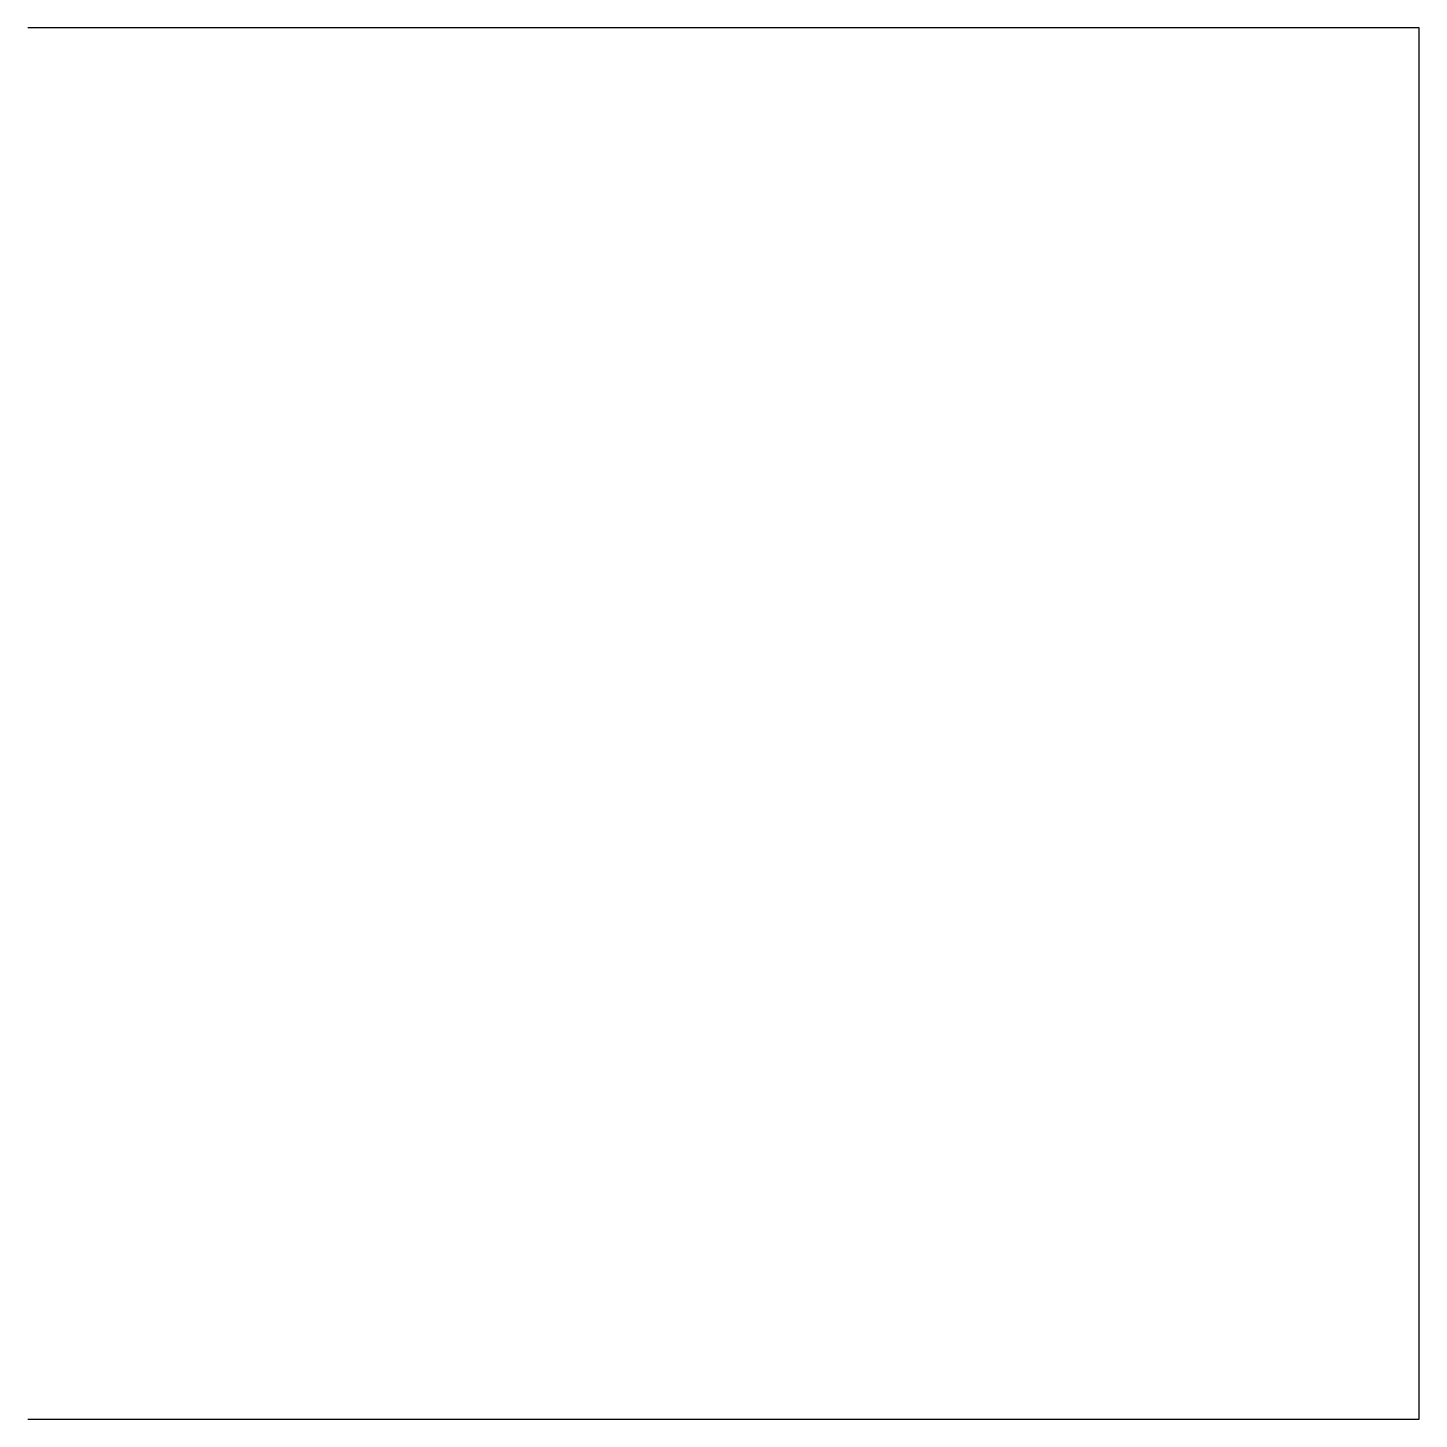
# Model space of a CAD drawing. Extents: x 0 to 5, y 0 to 5.
import ezdxf

# ---------------------------------------------------------------- set-up
doc = ezdxf.new("R2010")
doc.units = 0
for name, color, linetype in [('PARTA', 7, 'CONTINUOUS'), ('PARTB', 7, 'CONTINUOUS'), ('PARTC', 7, 'CONTINUOUS')]:
    doc.layers.add(name, color=color, linetype=linetype)

msp = doc.modelspace()

# ---------------------------------------------------------------- linework, layer by layer
at = {"layer": 'PARTA'}
msp.add_line((0, 0), (5, 0), dxfattribs=at)
at = {"layer": 'PARTB'}
msp.add_line((5, 0), (5, 5), dxfattribs=at)
at = {"layer": 'PARTC'}
msp.add_line((5, 5), (0, 5), dxfattribs=at)

doc.saveas('drawing.dxf')
